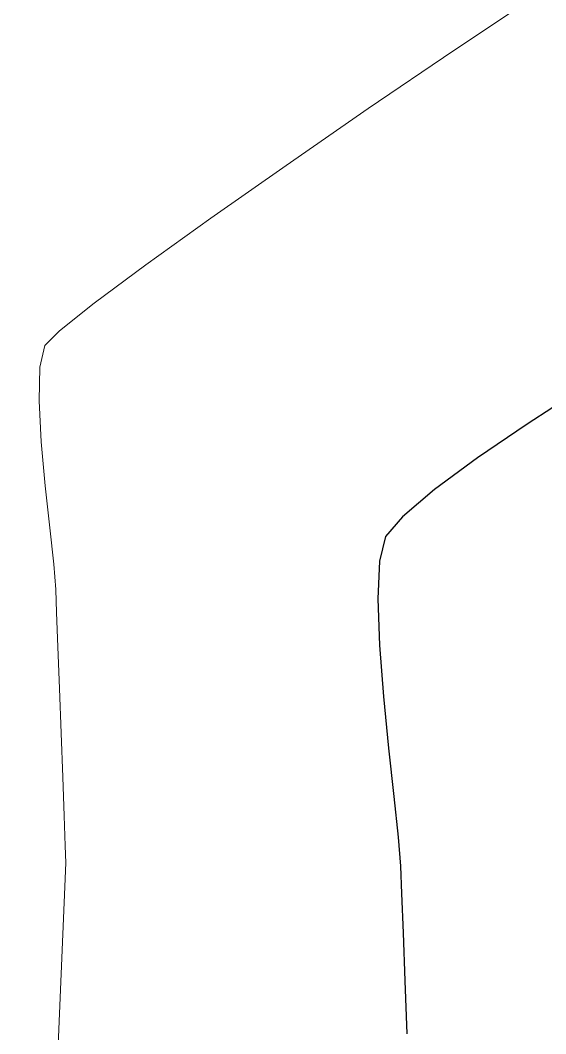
# Model space of a CAD drawing. Header units: millimetres. Extents: x 736950 to 740938, y 8500595 to 8502163.
# Drawn here: x 738252.26 to 738263.83, y 8501174.9 to 8501197.23 of the extents above; entities that cross this region are included whole.
import ezdxf

# ---------------------------------------------------------------- set-up
doc = ezdxf.new("R2010")
doc.units = ezdxf.units.MM
for name, color, linetype, lineweight in [('CONT-MJR', 80, 'Continuous', 30), ('CONT-MNR', 96, 'Continuous', 15), ('pista', 251, 'Continuous', 5)]:
    doc.layers.add(name, color=color, linetype=linetype, lineweight=lineweight)

msp = doc.modelspace()

# ---------------------------------------------------------------- hatches: boundary and pattern name
at = {"layer": 'pista'}
h = msp.add_hatch(dxfattribs=at)
h.set_pattern_fill('HONEY', color=256, scale=3, angle=9.94991650582834, style=0)
h.set_pattern_definition([(9.94991650582834, (1479841.21072825, -18.49207214638591), (0.4979252195647159, 0.4170677100899267), [0.375, -0.75]), (129.9499165058283, (1479841.21072825, -18.49207214638591), (-0.6101538418184378, 0.222682034283025), [0.3749999999999999, -0.7499999999999998]), (69.94991650582834, (1479841.21072825, -18.49207214638591), (-0.112228622253722, 0.6397497443729518), [-0.75, 0.375])])
h.paths.add_polyline_path([(737744.7999806425, 8501250.923935566), (737743.4751223363, 8501250.754223157), (737756.465848178, 8501242.026572531), (737763.5739612179, 8501242.006896213), (737770.002546867, 8501243.455222024), (737769.8468594846, 8501244.342704736), (737763.4750639071, 8501242.907173423), (737756.7405500773, 8501242.925815564)])
h.paths.add_polyline_path([(737794.2809870465, 8501256.017245878), (737809.7820272583, 8501263.709828075), (737823.391616501, 8501273.483615467), (737837.0791595323, 8501280.557800073), (737851.5530432165, 8501285.77819753), (737870.8510758049, 8501293.050216693, -0.9976846880626209), (737871.0089264096, 8501292.63424804), (737865.2748787645, 8501289.581801567, 0.7845063948290762), (737866.1540430214, 8501286.121818589), (737883.2588851704, 8501291.348365877), (737897.4188924351, 8501296.516943583), (737903.2981396064, 8501301.44146652, -0.5512150924587264), (737904.1219025984, 8501301.177325813), (737906.855912117, 8501297.98174819, 0.5618964424650519), (737910.2738656431, 8501298.536066804), (737914.22079628, 8501308.558674501), (737925.6412323939, 8501300.72656757, 0.340189525830376), (737928.7023693406, 8501300.894137181), (737936.9171069289, 8501306.117412793, -0.358727273887905), (737938.1716059428, 8501305.962964654), (737943.1732157968, 8501301.051021611, 0.3417074120720416), (737946.0555081918, 8501300.709858142), (737955.8779356404, 8501307.072689936), (737971.8320576148, 8501314.464803053), (737988.5677626224, 8501323.411181662), (738023.1375471824, 8501336.282937778), (738044.4246208373, 8501357.728329657), (738061.4456776979, 8501362.208386911), (738078.9085143938, 8501363.070318012), (738112.0997810266, 8501372.051506756), (738118.6561313582, 8501373.365123207), (738128.3493353954, 8501376.976906104), (738155.2251721952, 8501366.826195797), (738176.6167526407, 8501363.543890122), (738193.8053773039, 8501353.328603027), (738204.7313956148, 8501340.877429372), (738207.705198212, 8501335.751671141), (738214.35685511, 8501331.742925933), (738229.9282901662, 8501313.374534177), (738233.5603594936, 8501308.186787868), (738234.53883727, 8501308.358438132), (738230.6417003467, 8501313.924784988), (738214.9478837823, 8501332.43754055), (738208.3676942562, 8501336.403214611), (738205.4657963786, 8501341.405035153), (738194.387784551, 8501354.029418997), (738176.9261677533, 8501364.406946706), (738155.4549153853, 8501367.70147717), (738128.3514754312, 8501377.93815071), (738118.4090486554, 8501374.233504975), (738111.8936108743, 8501372.928085677), (738078.7671659255, 8501363.964436961), (738061.3074614278, 8501363.102660457), (738043.958527311, 8501358.536303693), (738022.6381405202, 8501337.057350922), (737988.196920163, 8501324.233464561), (737971.4304040315, 8501315.270615296), (737955.4419368334, 8501307.862588815), (737945.5806043665, 8501301.47455489, -0.3391433520832071), (737943.8038299843, 8501301.693147572), (737938.8116631231, 8501306.59581691, 0.3560082385246841), (737936.4342009705, 8501306.876887502), (737928.158540546, 8501301.61487459, -0.3502196171718997), (737926.1502499409, 8501301.468794718), (737914.5128481541, 8501309.44969617, 0.4302069892023044), (737913.4330382891, 8501309.014522241), (737909.4507249827, 8501298.90206584, -0.5704007069138802), (737907.5397775185, 8501298.566836312), (737904.9064502402, 8501301.644734057, 0.4931454261128044), (737902.7202336333, 8501302.131411942), (737896.9620044216, 8501297.308254998), (737882.9728831241, 8501292.20205278), (737866.0373022418, 8501287.027224885, -0.7384715771871906), (737865.6977918843, 8501288.787355538), (737871.5108758068, 8501291.881875956, 0.9119586051647783), (737870.5337161538, 8501293.892406015), (737851.2416702455, 8501286.62264278), (737836.7183275839, 8501281.384406622), (737822.9200107896, 8501274.252970394), (737809.3164408724, 8501264.483505804), (737793.8201376351, 8501256.79327439), (737778.9884914039, 8501246.402265295), (737769.846859484, 8501244.34270474), (737770.0025468671, 8501243.455222024), (737779.3594973255, 8501245.563292695)])
h.paths.add_polyline_path([(738260.5182952256, 8501271.251537092), (738234.538837269, 8501308.358438132), (738233.56035949, 8501308.186787868), (738259.6897886079, 8501270.86568047), (738269.3749442189, 8501234.589470252), (738274.5057655985, 8501215.583008338), (738279.7983711922, 8501189.602392923), (738280.7089290785, 8501189.641305126), (738275.382018582, 8501215.790318219), (738270.2441657205, 8501234.822827347)])

# ---------------------------------------------------------------- linework, layer by layer
at = {"layer": 'CONT-MJR', "extrusion": (0.5413824646522456, -0.8407764429187227, 0), "elevation": -6747916.018536155}
msp.add_lwpolyline([(5223110.129298796, 3560), (5223108.781743929, 3560)], dxfattribs=at)
at = {"layer": 'CONT-MJR', "extrusion": (0.5639970622066209, -0.8257767941897501, 0), "elevation": -6603705.649701438}
msp.add_lwpolyline([(5404286.042693209, 3560), (5404284.723579224, 3560)], dxfattribs=at)
at = {"layer": 'CONT-MJR', "extrusion": (-0.5938948784899034, 0.8045426485298732, 0), "elevation": 6401117.76271702}
msp.add_lwpolyline([(-5642775.298489148, 3560.00000000001), (-5642774.12049464, 3560.00000000001)], dxfattribs=at)
at = {"layer": 'CONT-MJR', "elevation": 3560}
for points in [[(738261.380070196, 8501186.889005093), (738260.6717184955, 8501186.292577047)], [(738260.6717184955, 8501186.292577047), (738260.3006101372, 8501185.858131202)], [(738260.3674696662, 8501181.193852056), (738260.4837418069, 8501180.130604379)], [(738260.4837418069, 8501180.130604379), (738260.5789084896, 8501179.233244728)], [(738260.6527814177, 8501177.996225253), (738260.6859279661, 8501177.127095716)], [(738260.6859279661, 8501177.127095716), (738260.7256459469, 8501176.068363288)]]:
    msp.add_lwpolyline(points, dxfattribs=at)
at = {"layer": 'CONT-MJR', "extrusion": (0.9711100582002681, -0.238632049109653, 0), "elevation": -1311723.397695396}
msp.add_lwpolyline([(8431759.661771998, 3560.000000000006), (8431759.098649744, 3560.000000000006)], dxfattribs=at)
at = {"layer": 'CONT-MJR', "extrusion": (0.9990197675214411, -0.04426628628432822, 0), "elevation": 361220.5968934179}
msp.add_lwpolyline([(8525532.209199866, 3560.000000000013), (8525531.378808862, 3560.000000000013)], dxfattribs=at)
at = {"layer": 'CONT-MJR', "extrusion": (0.9993418921730599, 0.03627371704097063, 0), "elevation": 1046143.835105565}
msp.add_lwpolyline([(8468810.346615702, 3560.00000000001), (8468809.32336418, 3560.00000000001)], dxfattribs=at)
at = {"layer": 'CONT-MJR', "extrusion": (0.9970107821067287, 0.0772625417840321, 0), "elevation": 1392876.388314236}
msp.add_lwpolyline([(8418731.712443756, 3560), (8418730.583211325, 3560)], dxfattribs=at)
at = {"layer": 'CONT-MJR', "extrusion": (0.9950638702672409, 0.09923655621180912, 0), "elevation": 1578244.163929757}
msp.add_lwpolyline([(8385956.989207778, 3560.000000000006), (8385955.844142159, 3560.000000000006)], dxfattribs=at)
at = {"layer": 'CONT-MJR', "extrusion": (0.9969404709556537, 0.07816455316010779, 0), "elevation": 1400492.725325585}
msp.add_lwpolyline([(8417463.820203321, 3560), (8417463.17648449, 3560)], dxfattribs=at)
at = {"layer": 'CONT-MJR', "extrusion": (0.9992178868034982, 0.03954256810010795, 0), "elevation": 1073841.659229297}
msp.add_lwpolyline([(8465336.98632642, 3560.000000000013), (8465336.390590366, 3560.000000000013)], dxfattribs=at)
at = {"layer": 'CONT-MJR', "extrusion": (0.9993098333751789, 0.03714642539561966, 0), "elevation": 1053539.505331175}
msp.add_lwpolyline([(8467885.093401458, 3560.000000000003), (8467883.928518703, 3560.000000000003)], dxfattribs=at)
at = {"layer": 'CONT-MNR', "extrusion": (-0.5555202797699103, 0.8315029878264785, 0), "elevation": 6658650.938350418}
msp.add_lwpolyline([(-5336456.262912367, 3559.000000000003), (-5336453.986305545, 3559.000000000003)], dxfattribs=at)
at = {"layer": 'CONT-MNR'}
for points, elevation in [([(738261.8018489833, 8501196.561583657), (738259.9156343748, 8501195.279339666)], 3559), ([(738256.4531066939, 8501192.865652742), (738255.0215582383, 8501191.835924443)], 3559), ([(738255.0215582383, 8501191.835924443), (738253.8863297848, 8501190.992082668)], 3559), ([(738252.6708164568, 8501188.842973635), (738252.7193745727, 8501187.93965358)], 3559), ([(738252.7193745727, 8501187.93965358), (738252.8065309618, 8501186.973706365)], 3559), ([(738252.9917714876, 8501185.250174774), (738253.0374220889, 8501184.690712553)], 3559), ([(738253.1570366913, 8501181.523212053), (738253.1926072241, 8501180.558739226)], 3559), ([(738253.1926072241, 8501180.558739226), (738253.2240873958, 8501179.702694494)], 3559), ([(738253.262062429, 8501178.670823647), (738252.9135097407, 8501170.462929795), (738254.3367914294, 8501162.34963331), (738263.095954589, 8501160.399739144), (738273.7416900821, 8501163.453942114)], 3559.000000000001)]:
    msp.add_lwpolyline(points, dxfattribs=dict(at, elevation=elevation))
at = {"layer": 'CONT-MNR', "extrusion": (0.568563745319102, -0.8226392085894735, 0), "elevation": -6573668.734008506}
msp.add_lwpolyline([(5440792.980441221, 3559), (5440790.783802026, 3559)], dxfattribs=at)
at = {"layer": 'CONT-MNR', "extrusion": (0.575422623513951, -0.8178562247414407, 0), "elevation": -6527944.037828865}
msp.add_lwpolyline([(5495568.361558308, 3559.00000000001), (5495566.337380834, 3559.00000000001)], dxfattribs=at)
at = {"layer": 'CONT-MNR', "extrusion": (0.620869359223481, -0.7839140506314607, 0), "elevation": -6205843.848445398}
msp.add_lwpolyline([(5856856.598317999, 3559), (5856855.620498884, 3559)], dxfattribs=at)
at = {"layer": 'CONT-MNR', "extrusion": (0.7005592209019591, -0.7135942670798583, 0), "elevation": -5549210.691641444}
msp.add_lwpolyline([(6482400.506789832, 3559.000000000003), (6482400.050730221, 3559.000000000003)], dxfattribs=at)
at = {"layer": 'CONT-MNR', "extrusion": (0.9760036384053598, -0.2177542142405053, 0), "elevation": -1130632.549459176}
msp.add_lwpolyline([(8457950.091838947, 3559.000000000013), (8457949.599133288, 3559.000000000013)], dxfattribs=at)
at = {"layer": 'CONT-MNR', "extrusion": (0.9997598328416232, -0.02191521472606778, 0), "elevation": 551769.9878497237}
msp.add_lwpolyline([(8515326.84421941, 3559), (8515326.10240943, 3559)], dxfattribs=at)
at = {"layer": 'CONT-MNR', "extrusion": (0.9943151370090341, 0.1064772666568133, 0), "elevation": 1639239.0927719}
msp.add_lwpolyline([(8374251.749559131, 3559.000000000013), (8374250.814731473, 3559.000000000013)], dxfattribs=at)
at = {"layer": 'CONT-MNR', "extrusion": (0.9942253887183826, 0.1073120516427719, 0), "elevation": 1646269.498308043}
msp.add_lwpolyline([(8372871.565373659, 3559), (8372870.766743581, 3559)], dxfattribs=at)
at = {"layer": 'CONT-MNR', "extrusion": (0.9992232641436711, 0.03940645117321878, 0), "elevation": 1072681.129245959}
msp.add_lwpolyline([(8465489.58346935, 3559), (8465489.07222291, 3559)], dxfattribs=at)
at = {"layer": 'CONT-MNR', "extrusion": (0.9992792434255124, 0.03796042227025121, 0), "elevation": 1060429.498088407}
msp.add_lwpolyline([(8467032.497667056, 3559.000000000012), (8467031.739765208, 3559.000000000012)], dxfattribs=at)
at = {"layer": 'CONT-MNR', "extrusion": (0.9993017692821978, 0.03736273423438483, 0), "elevation": 1055365.072249288}
msp.add_lwpolyline([(8467664.481241785, 3559.000000000013), (8467663.565474119, 3559.000000000013)], dxfattribs=at)
at = {"layer": 'CONT-MNR', "extrusion": (0.9993136429433189, 0.03704379877054784, 0), "elevation": 1052662.50943051}
msp.add_lwpolyline([(8467999.960735768, 3559.000000000006), (8467998.975892488, 3559.000000000006)], dxfattribs=at)
at = {"layer": 'CONT-MNR', "extrusion": (0.9993255521830743, 0.03672112136078748, 0), "elevation": 1049928.162384579}
msp.add_lwpolyline([(8468336.614366012, 3559), (8468335.955038272, 3559)], dxfattribs=at)
at = {"layer": 'CONT-MNR', "extrusion": (0.9993198371384707, 0.03687632169211819, 0), "elevation": 1051243.329038639}
msp.add_lwpolyline([(8468172.793272125, 3559.000000000013), (8468172.420030465, 3559.000000000013)], dxfattribs=at)

doc.saveas('drawing.dxf')
